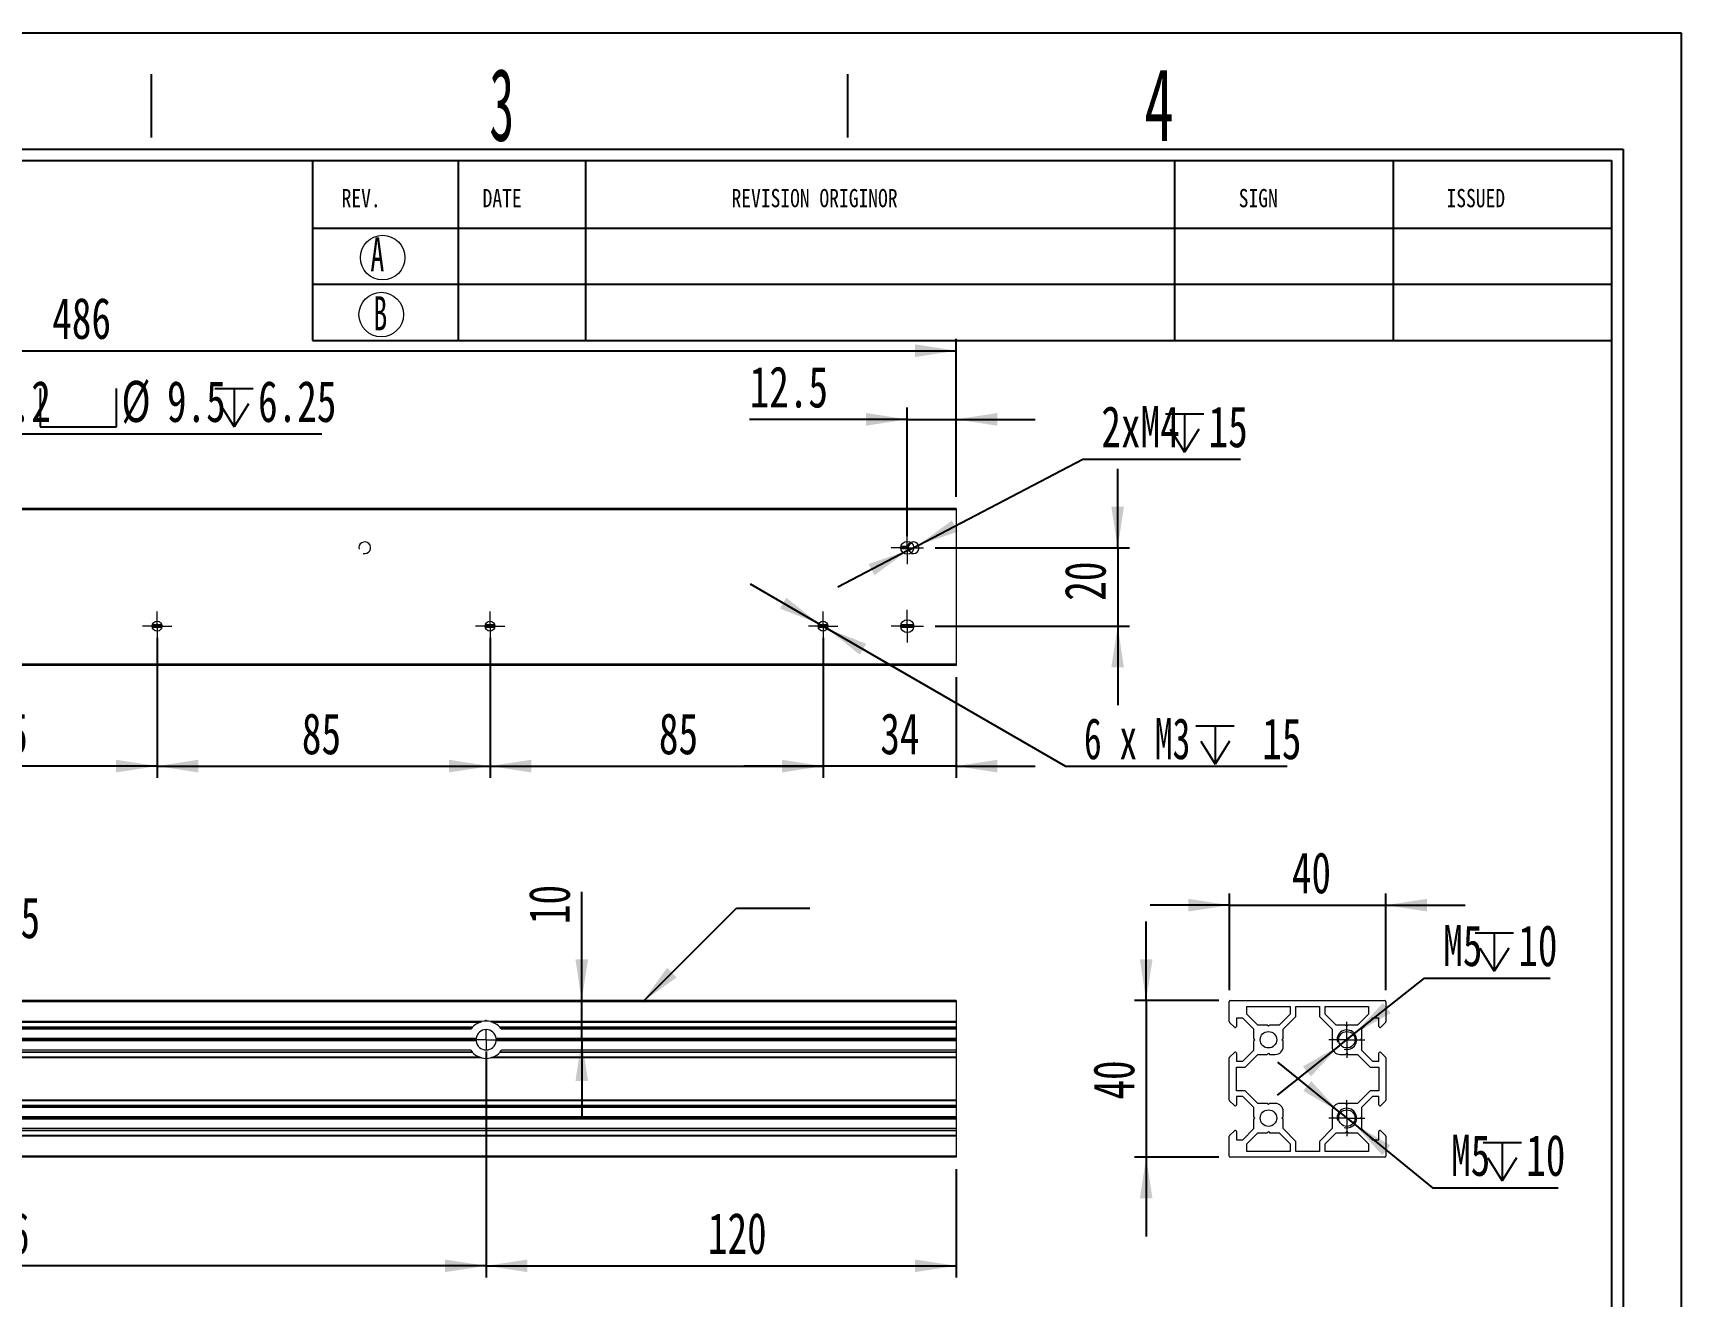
# Model space of a CAD drawing. Header units: millimetres. Extents: x 2 to 295, y 1 to 209.
# Drawn here: x 154.9 to 295.1, y 101.2 to 208.7 of the extents above; entities that cross this region are included whole.
import ezdxf

# ---------------------------------------------------------------- set-up
doc = ezdxf.new("R2010")
doc.units = ezdxf.units.MM
doc.linetypes.add('CENTER', pattern=[10.16, 6.35, -1.27, 1.27, -1.27])
doc.layers.add('DIM', color=5, linetype='Continuous')
doc.layers.add('SLD-0', color=179, linetype='Continuous')
doc.layers.add('中心线', color=1, linetype='CENTER', lineweight=15)
doc.styles.add('SLDTEXTSTYLE1', font='TXT', dxfattribs={"width": 0.469})
doc.styles.add('SLDTEXTSTYLE10', font='TXT', dxfattribs={"width": 0.7865})
doc.styles.add('SLDTEXTSTYLE15', font='TXT', dxfattribs={"width": 0.7})
doc.styles.add('SLDTEXTSTYLE17', font='TXT', dxfattribs={"width": 0.633333})
doc.styles.add('SLDTEXTSTYLE6', font='TXT', dxfattribs={"width": 0.6})
doc.styles.add('SLDTEXTSTYLE7', font='TXT', dxfattribs={"width": 0.5025})
doc.dimstyles.new('SLDDIMSTYLE0', dxfattribs={"dimtxt": 3.5, "dimasz": 3.5, "dimexe": 0, "dimexo": 0.0625, "dimgap": 0.875, "dimtad": 0, "dimtih": 1, "dimtoh": 1, "dimdec": 1, "dimlfac": 3, "dimrnd": 1e-09, "dimzin": 12, "dimdsep": 46, "dimtxsty": 'SLDTEXTSTYLE1', "dimsah": 1, "dimcen": 0, "dimadec": 0, "dimazin": 3, "dimtfac": 1, "dimtmove": 0, "dimatfit": 3, "dimfxl": 0, "dimfrac": 2, "dimtolj": 1, "dimtzin": 12, "dimarcsym": 0})
doc.dimstyles.new('SLDDIMSTYLE1', dxfattribs={"dimtxt": 3.5, "dimasz": 3.5, "dimexe": 0, "dimexo": 0.0625, "dimgap": 0.875, "dimtad": 2, "dimlfac": 3, "dimrnd": 1e-09, "dimzin": 12, "dimdsep": 46, "dimtxsty": 'SLDTEXTSTYLE1', "dimsah": 1, "dimcen": 0.09, "dimadec": 0, "dimazin": 3, "dimtfac": 1, "dimtofl": 0, "dimtmove": 0, "dimatfit": 3, "dimfxl": 0, "dimfrac": 2, "dimtolj": 1, "dimtzin": 12, "dimarcsym": 0})
doc.dimstyles.new('SLDDIMSTYLE2', dxfattribs={"dimtxt": 3.5, "dimasz": 3.5, "dimexe": 0, "dimexo": 0.0625, "dimgap": 0.875, "dimtad": 2, "dimlfac": 3, "dimrnd": 1e-09, "dimzin": 12, "dimdsep": 46, "dimtxsty": 'SLDTEXTSTYLE1', "dimsah": 1, "dimcen": 0.09, "dimadec": 0, "dimazin": 3, "dimtfac": 1, "dimtmove": 0, "dimatfit": 0, "dimfxl": 0, "dimfrac": 2, "dimtolj": 1, "dimtzin": 12, "dimarcsym": 0})
doc.dimstyles.new('SLDDIMSTYLE5', dxfattribs={"dimtxt": 0.18, "dimasz": 3.5, "dimexe": 0, "dimexo": 0.0625, "dimgap": 0, "dimtad": 0, "dimtih": 1, "dimtoh": 1, "dimdec": 0, "dimrnd": 1e-09, "dimzin": 0, "dimdsep": 46, "dimtxsty": 'Standard', "dimsah": 1, "dimcen": 0.09, "dimadec": 0, "dimazin": 0, "dimtfac": 3.5, "dimtdec": 0, "dimtofl": 0, "dimtmove": 0, "dimatfit": 3, "dimfxl": 0, "dimfrac": 2, "dimtolj": 1, "dimtzin": 0, "dimarcsym": 0})
doc.dimstyles.new('SLDDIMSTYLE6', dxfattribs={"dimtxt": 3.5, "dimasz": 3.5, "dimexe": 0, "dimexo": 0.0625, "dimgap": 0.875, "dimtad": 0, "dimtih": 1, "dimtoh": 1, "dimlfac": 3, "dimrnd": 1e-09, "dimzin": 12, "dimdsep": 46, "dimtxsty": 'SLDTEXTSTYLE1', "dimsah": 1, "dimcen": 0, "dimadec": 0, "dimazin": 3, "dimtfac": 1, "dimtofl": 0, "dimtmove": 0, "dimatfit": 3, "dimfxl": 0, "dimfrac": 2, "dimtolj": 1, "dimtzin": 12, "dimarcsym": 0})
doc.dimstyles.new('SLDDIMSTYLE7', dxfattribs={"dimtxt": 3.5, "dimasz": 3.5, "dimexe": 0, "dimexo": 0.0625, "dimgap": 0.875, "dimtad": 0, "dimtih": 1, "dimtoh": 1, "dimdec": 6, "dimlfac": 3, "dimrnd": 1e-09, "dimzin": 12, "dimdsep": 46, "dimtxsty": 'SLDTEXTSTYLE1', "dimsah": 1, "dimcen": 0, "dimadec": 0, "dimazin": 3, "dimtfac": 1, "dimtmove": 0, "dimatfit": 3, "dimfxl": 0, "dimfrac": 2, "dimtolj": 1, "dimtzin": 12, "dimarcsym": 0})
doc.dimstyles.new('SLDDIMSTYLE8', dxfattribs={"dimtxt": 3.5, "dimasz": 3.5, "dimexe": 0, "dimexo": 0.0625, "dimgap": 0.875, "dimtad": 0, "dimtih": 1, "dimtoh": 1, "dimlfac": 3, "dimrnd": 1e-09, "dimzin": 12, "dimdsep": 46, "dimtxsty": 'SLDTEXTSTYLE1', "dimsah": 1, "dimcen": 0, "dimadec": 0, "dimazin": 3, "dimtfac": 1, "dimtmove": 0, "dimatfit": 3, "dimfxl": 0, "dimfrac": 2, "dimtolj": 1, "dimtzin": 12, "dimarcsym": 0})

# ---------------------------------------------------------------- blocks, each defined once
blk = doc.blocks.new('SW_SYMBOL_HOLE_SPOT')
at = {"layer": 'DIM', "color": 0}
for p, q in [((0, 875), (0, 75)), ((1600, 75), (1600, 875)), ((0, 75), (1600, 75))]:
    blk.add_line(p, q, dxfattribs=at)
blk = doc.blocks.new('SW_SYMBOL_HOLE_DEPTH')
at = {"layer": 'DIM', "color": 0}
for p, q in [((0, 875), (800, 875)), ((400, 875), (400, 75)), ((100, 555), (400, 75)), ((700, 555), (400, 75))]:
    blk.add_line(p, q, dxfattribs=at)
blk = doc.blocks.new('_D')
at = {"layer": 'DIM'}
for p, q in [((112.04, 123.63), (123.99, 135.58)), ((123.99, 135.58), (153.65, 135.58)), ((110.82, 122.41), (112.04, 123.63)), ((110.82, 122.41), (106.06, 117.65))]:
    blk.add_line(p, q, dxfattribs=at)
for points in [[(112.04, 123.63), (114.9, 125.73), (114.14, 126.49)], [(110.82, 122.41), (107.96, 120.31), (108.72, 119.55)]]:
    blk.add_solid(points, dxfattribs=at)
at = {"layer": 'DIM', "xscale": 0.004072727272727273, "yscale": 0.004072727272727273, "zscale": 0.004072727272727273}
for name, p in [('SW_SYMBOL_HOLE_SPOT', (125.58, 130.94)), ('SW_SYMBOL_HOLE_DEPTH', (143.18, 130.94))]:
    blk.add_blockref(name, p, dxfattribs=at)
at = {"layer": 'DIM', "char_height": 3.5, "attachment_point": 1, "style": 'SLDTEXTSTYLE15'}
for s, insert in [('2x', (132.92, 139.66)), ('%%c', (135.64, 139.66)), ('5.2', (141.48, 139.66)), ('%%c', (132.5, 135.16)), ('9.5', (138.34, 135.16)), ('6.25', (148.81, 135.16))]:
    blk.add_mtext(s, dxfattribs=dict(at, insert=insert))
blk = doc.blocks.new('_D_1')
at = {"layer": 'DIM'}
for p, q in [((111.43, 122.02), (111.43, 102.79)), ((193.43, 122.02), (193.43, 102.79)), ((193.43, 103.79), (111.43, 103.79))]:
    blk.add_line(p, q, dxfattribs=at)
for points in [[(111.43, 103.79), (114.93, 103.25), (114.93, 104.32)], [(193.43, 103.79), (189.93, 104.32), (189.93, 103.25)]]:
    blk.add_solid(points, dxfattribs=at)
at = {"layer": 'DIM', "insert": (149.57, 108.3), "char_height": 3.5, "attachment_point": 1, "style": 'SLDTEXTSTYLE15'}
blk.add_mtext('246', dxfattribs=at)
blk = doc.blocks.new('_D_2')
at = {"layer": 'DIM'}
for p, q in [((193.43, 122.02), (193.43, 102.79)), ((233.43, 112.02), (233.43, 102.79)), ((193.43, 103.79), (233.43, 103.79))]:
    blk.add_line(p, q, dxfattribs=at)
for points in [[(193.43, 103.79), (196.93, 103.25), (196.93, 104.32)], [(233.43, 103.79), (229.93, 104.32), (229.93, 103.25)]]:
    blk.add_solid(points, dxfattribs=at)
at = {"layer": 'DIM', "insert": (212.3, 108.3), "char_height": 3.5, "attachment_point": 1, "style": 'SLDTEXTSTYLE15'}
blk.add_mtext('120', dxfattribs=at)
blk = doc.blocks.new('_D_3')
at = {"layer": 'DIM'}
for p, q in [((201.56, 126.35), (201.56, 135.59)), ((201.56, 123.02), (201.56, 126.35)), ((194.43, 123.02), (202.56, 123.02)), ((201.56, 123.02), (201.56, 116.29))]:
    blk.add_line(p, q, dxfattribs=at)
for points in [[(201.56, 126.35), (202.1, 129.85), (201.03, 129.85)], [(201.56, 123.02), (201.03, 119.52), (202.1, 119.52)]]:
    blk.add_solid(points, dxfattribs=at)
at = {"layer": 'DIM', "insert": (197.05, 132.86), "char_height": 3.5, "attachment_point": 1, "rotation": 90, "style": 'SLDTEXTSTYLE15'}
blk.add_mtext('10', dxfattribs=at)
blk = doc.blocks.new('SW_CENTERMARKSYMBOL_1')
at = {"layer": '中心线', "color": 0}
for p, q in [((0, 1.67), (0, 1.7)), ((-1.67, 0), (-1.7, 0)), ((0, 0), (-0.83, 0)), ((0, 0), (0, 0.83)), ((0, 0), (0, -0.83)), ((0, 0), (0.83, 0)), ((1.67, 0), (1.7, 0)), ((0, -1.67), (0, -1.7))]:
    blk.add_line(p, q, dxfattribs=at)
blk = doc.blocks.new('_D_6')
at = {"layer": 'DIM'}
for p, q in [((130.73, 165.78), (143.21, 174.57)), ((143.21, 174.57), (179.46, 174.57)), ((129.43, 164.87), (130.73, 165.78))]:
    blk.add_line(p, q, dxfattribs=at)
blk.add_solid([(130.73, 165.78), (133.9, 167.36), (133.28, 168.24)], dxfattribs=at)
at = {"layer": 'DIM', "xscale": 0.004072727272727273, "yscale": 0.004072727272727273, "zscale": 0.004072727272727273}
for name, p in [('SW_SYMBOL_HOLE_SPOT', (155.47, 174.85)), ('SW_SYMBOL_HOLE_DEPTH', (170.35, 174.85))]:
    blk.add_blockref(name, p, dxfattribs=at)
at = {"layer": 'DIM', "char_height": 3.5, "attachment_point": 1, "style": 'SLDTEXTSTYLE15'}
for s, insert in [('2*', (144.8, 179.08)), ('%%c', (147.52, 179.08)), ('5.2', (151.39, 179.08)), ('%%c', (162.4, 179.08)), ('9.5', (166.27, 179.08)), ('6.25', (174.02, 179.08))]:
    blk.add_mtext(s, dxfattribs=dict(at, insert=insert))
blk = doc.blocks.new('_D_7')
at = {"layer": 'DIM'}
for p, q in [((193.76, 157.21), (193.76, 145.3)), ((222.1, 157.21), (222.1, 145.3)), ((193.76, 146.3), (222.1, 146.3))]:
    blk.add_line(p, q, dxfattribs=at)
for points in [[(193.76, 146.3), (197.26, 145.76), (197.26, 146.84)], [(222.1, 146.3), (218.6, 146.84), (218.6, 145.76)]]:
    blk.add_solid(points, dxfattribs=at)
at = {"layer": 'DIM', "insert": (208.13, 150.81), "char_height": 3.5, "attachment_point": 1, "style": 'SLDTEXTSTYLE15'}
blk.add_mtext('85', dxfattribs=at)
blk = doc.blocks.new('_D_8')
at = {"layer": 'DIM'}
for p, q in [((222.1, 157.21), (222.1, 145.3)), ((233.43, 153.87), (233.43, 145.3)), ((222.1, 146.3), (215.37, 146.3)), ((233.43, 146.3), (222.1, 146.3)), ((233.43, 146.3), (240.16, 146.3))]:
    blk.add_line(p, q, dxfattribs=at)
for points in [[(222.1, 146.3), (218.6, 146.84), (218.6, 145.76)], [(233.43, 146.3), (236.93, 145.76), (236.93, 146.84)]]:
    blk.add_solid(points, dxfattribs=at)
at = {"layer": 'DIM', "insert": (226.97, 150.81), "char_height": 3.5, "attachment_point": 1, "style": 'SLDTEXTSTYLE15'}
blk.add_mtext('34', dxfattribs=at)
blk = doc.blocks.new('_D_9')
at = {"layer": 'DIM'}
for p, q in [((221.74, 158.41), (215.91, 161.78)), ((221.74, 158.41), (222.46, 158)), ((222.46, 158), (242.72, 146.3)), ((242.72, 146.3), (261.58, 146.3))]:
    blk.add_line(p, q, dxfattribs=at)
for points in [[(221.74, 158.41), (218.97, 160.63), (218.44, 159.7)], [(222.46, 158), (225.22, 155.78), (225.76, 156.71)]]:
    blk.add_solid(points, dxfattribs=at)
at = {"layer": 'DIM', "xscale": 0.004072727272727273, "yscale": 0.004072727272727273, "zscale": 0.004072727272727273}
blk.add_blockref('SW_SYMBOL_HOLE_DEPTH', (253.83, 146.16), dxfattribs=at)
at = {"layer": 'DIM', "char_height": 3.5, "attachment_point": 1}
for s, insert, style in [('6 x M3', (244.3, 150.39), 'SLDTEXTSTYLE17'), ('15', (259.47, 150.39), 'SLDTEXTSTYLE15')]:
    blk.add_mtext(s, dxfattribs=dict(at, insert=insert, style=style))
blk = doc.blocks.new('_D_11')
at = {"layer": 'DIM'}
for p, q in [((229.26, 165.87), (229.26, 176.8)), ((233.43, 169.21), (233.43, 176.8)), ((229.26, 175.8), (215.85, 175.8)), ((229.26, 175.8), (233.43, 175.8)), ((233.43, 175.8), (240.16, 175.8))]:
    blk.add_line(p, q, dxfattribs=at)
for points in [[(229.26, 175.8), (225.76, 176.34), (225.76, 175.26)], [(233.43, 175.8), (236.93, 175.26), (236.93, 176.34)]]:
    blk.add_solid(points, dxfattribs=at)
at = {"layer": 'DIM', "insert": (215.85, 180.31), "char_height": 3.5, "attachment_point": 1, "style": 'SLDTEXTSTYLE15'}
blk.add_mtext('12.5', dxfattribs=at)
blk = doc.blocks.new('_D_12')
at = {"layer": 'DIM'}
for p, q in [((71.43, 169.21), (71.43, 182.64)), ((233.43, 169.21), (233.43, 182.64)), ((71.43, 181.64), (233.43, 181.64))]:
    blk.add_line(p, q, dxfattribs=at)
for points in [[(71.43, 181.64), (74.93, 181.1), (74.93, 182.18)], [(233.43, 181.64), (229.93, 182.18), (229.93, 181.1)]]:
    blk.add_solid(points, dxfattribs=at)
at = {"layer": 'DIM', "insert": (156.51, 186.15), "char_height": 3.5, "attachment_point": 1, "style": 'SLDTEXTSTYLE15'}
blk.add_mtext('486', dxfattribs=at)
blk = doc.blocks.new('_D_15')
at = {"layer": 'DIM'}
for p, q in [((137.1, 157.21), (137.1, 145.3)), ((165.43, 157.21), (165.43, 145.3)), ((165.43, 146.3), (137.1, 146.3))]:
    blk.add_line(p, q, dxfattribs=at)
for points in [[(137.1, 146.3), (140.6, 145.76), (140.6, 146.84)], [(165.43, 146.3), (161.93, 146.84), (161.93, 145.76)]]:
    blk.add_solid(points, dxfattribs=at)
at = {"layer": 'DIM', "insert": (151.1, 150.81), "char_height": 3.5, "attachment_point": 1, "style": 'SLDTEXTSTYLE15'}
blk.add_mtext('85', dxfattribs=at)
blk = doc.blocks.new('_D_16')
at = {"layer": 'DIM'}
for p, q in [((165.43, 157.21), (165.43, 145.3)), ((193.76, 157.21), (193.76, 145.3)), ((165.43, 146.3), (193.76, 146.3))]:
    blk.add_line(p, q, dxfattribs=at)
for points in [[(165.43, 146.3), (168.93, 145.76), (168.93, 146.84)], [(193.76, 146.3), (190.26, 146.84), (190.26, 145.76)]]:
    blk.add_solid(points, dxfattribs=at)
at = {"layer": 'DIM', "insert": (177.75, 150.81), "char_height": 3.5, "attachment_point": 1, "style": 'SLDTEXTSTYLE15'}
blk.add_mtext('85', dxfattribs=at)
blk = doc.blocks.new('_D_17')
at = {"layer": 'DIM'}
for p, q in [((230.21, 165.1), (244.2, 172.42)), ((244.2, 172.42), (257.62, 172.42)), ((229.32, 164.64), (223.36, 161.52)), ((229.32, 164.64), (230.21, 165.1))]:
    blk.add_line(p, q, dxfattribs=at)
for points in [[(230.21, 165.1), (233.56, 166.25), (233.06, 167.2)], [(229.32, 164.64), (225.97, 163.5), (226.47, 162.54)]]:
    blk.add_solid(points, dxfattribs=at)
at = {"layer": 'DIM', "xscale": 0.004072727272727273, "yscale": 0.004072727272727273, "zscale": 0.004072727272727273}
blk.add_blockref('SW_SYMBOL_HOLE_DEPTH', (251.23, 172.71), dxfattribs=at)
at = {"layer": 'DIM', "char_height": 3.5, "attachment_point": 1, "style": 'SLDTEXTSTYLE15'}
for s, insert in [('2xM4', (245.78, 176.93)), ('15', (254.9, 176.93))]:
    blk.add_mtext(s, dxfattribs=dict(at, insert=insert))
blk = doc.blocks.new('_D_18')
at = {"layer": 'DIM'}
for p, q in [((247.17, 164.87), (247.17, 171.6)), ((231.65, 164.87), (248.17, 164.87)), ((247.17, 164.87), (247.17, 158.21)), ((231.65, 158.21), (248.17, 158.21)), ((247.17, 158.21), (247.17, 151.48))]:
    blk.add_line(p, q, dxfattribs=at)
for points in [[(247.17, 164.87), (247.7, 168.37), (246.63, 168.37)], [(247.17, 158.21), (246.63, 154.71), (247.7, 154.71)]]:
    blk.add_solid(points, dxfattribs=at)
at = {"layer": 'DIM', "insert": (242.65, 160.37), "char_height": 3.5, "attachment_point": 1, "rotation": 90, "style": 'SLDTEXTSTYLE15'}
blk.add_mtext('20', dxfattribs=at)
blk = doc.blocks.new('SW_CENTERMARKSYMBOL_10')
at = {"layer": '中心线', "color": 0}
for p, q in [((-0.83, 0), (-1.25, 0)), ((0, 0), (-0.83, 0)), ((0, 0.83), (0, 1.25)), ((0, 0), (0, 0.83)), ((0, 0), (0, -0.83)), ((0, 0), (0.83, 0)), ((0.83, 0), (1.25, 0)), ((0, -0.83), (0, -1.25))]:
    blk.add_line(p, q, dxfattribs=at)
blk = doc.blocks.new('SW_CENTERMARKSYMBOL_11')
at = {"layer": '中心线', "color": 0}
for p, q in [((-0.83, 0), (-1.25, 0)), ((0, 0), (-0.83, 0)), ((0, 0.83), (0, 1.25)), ((0, 0), (0, 0.83)), ((0, 0), (0, -0.83)), ((0, 0), (0.83, 0)), ((0.83, 0), (1.25, 0)), ((0, -0.83), (0, -1.25))]:
    blk.add_line(p, q, dxfattribs=at)
blk = doc.blocks.new('SW_CENTERMARKSYMBOL_12')
at = {"layer": '中心线', "color": 0}
for p, q in [((-0.83, 0), (-1.25, 0)), ((0, 0), (-0.83, 0)), ((0, 0.83), (0, 1.25)), ((0, 0), (0, 0.83)), ((0, 0), (0, -0.83)), ((0, 0), (0.83, 0)), ((0.83, 0), (1.25, 0)), ((0, -0.83), (0, -1.25))]:
    blk.add_line(p, q, dxfattribs=at)
blk = doc.blocks.new('SW_CENTERMARKSYMBOL_13')
at = {"layer": '中心线', "color": 0}
for p, q in [((-0.83, 0), (-1.38, 0)), ((0, 0), (-0.83, 0)), ((0, 0.83), (0, 1.38)), ((0, 0), (0, 0.83)), ((0, 0), (0, -0.83)), ((0, 0), (0.83, 0)), ((0.83, 0), (1.38, 0)), ((0, -0.83), (0, -1.38))]:
    blk.add_line(p, q, dxfattribs=at)
blk = doc.blocks.new('SW_CENTERMARKSYMBOL_14')
at = {"layer": '中心线', "color": 0}
for p, q in [((-0.83, 0), (-1.38, 0)), ((0, 0), (-0.83, 0)), ((0, 0.83), (0, 1.38)), ((0, 0), (0, 0.83)), ((0, 0), (0, -0.83)), ((0, 0), (0.83, 0)), ((0.83, 0), (1.38, 0)), ((0, -0.83), (0, -1.38))]:
    blk.add_line(p, q, dxfattribs=at)
blk = doc.blocks.new('_D_33')
at = {"layer": 'DIM'}
for p, q in [((267.32, 123.54), (273.28, 128.27)), ((273.28, 128.27), (283.98, 128.27)), ((266.01, 122.5), (267.32, 123.54)), ((266.01, 122.5), (260.74, 118.31))]:
    blk.add_line(p, q, dxfattribs=at)
for points in [[(267.32, 123.54), (270.4, 125.29), (269.73, 126.14)], [(266.01, 122.5), (262.94, 120.75), (263.61, 119.9)]]:
    blk.add_solid(points, dxfattribs=at)
at = {"layer": 'DIM', "xscale": 0.004072727272727273, "yscale": 0.004072727272727273, "zscale": 0.004072727272727273}
blk.add_blockref('SW_SYMBOL_HOLE_DEPTH', (277.59, 128.56), dxfattribs=at)
at = {"layer": 'DIM', "char_height": 3.5, "attachment_point": 1, "style": 'SLDTEXTSTYLE15'}
for s, insert in [('M5', (274.87, 132.78)), ('10', (281.26, 132.78))]:
    blk.add_mtext(s, dxfattribs=dict(at, insert=insert))
blk = doc.blocks.new('_D_34')
at = {"layer": 'DIM'}
for p, q in [((266.02, 116.88), (260.8, 121.12)), ((266.02, 116.88), (267.31, 115.83)), ((267.31, 115.83), (273.95, 110.43)), ((273.95, 110.43), (284.65, 110.43))]:
    blk.add_line(p, q, dxfattribs=at)
for points in [[(266.02, 116.88), (263.64, 119.5), (262.96, 118.67)], [(267.31, 115.83), (269.69, 113.2), (270.37, 114.04)]]:
    blk.add_solid(points, dxfattribs=at)
at = {"layer": 'DIM', "xscale": 0.004072727272727273, "yscale": 0.004072727272727273, "zscale": 0.004072727272727273}
blk.add_blockref('SW_SYMBOL_HOLE_DEPTH', (278.26, 110.72), dxfattribs=at)
at = {"layer": 'DIM', "char_height": 3.5, "attachment_point": 1, "style": 'SLDTEXTSTYLE15'}
for s, insert in [('M5', (275.54, 114.94)), ('10', (281.93, 114.94))]:
    blk.add_mtext(s, dxfattribs=dict(at, insert=insert))
blk = doc.blocks.new('_D_35')
at = {"layer": 'DIM'}
for p, q in [((249.59, 126.35), (249.59, 133.08)), ((255.77, 126.35), (248.59, 126.35)), ((249.59, 126.35), (249.59, 113.02)), ((255.77, 113.02), (248.59, 113.02)), ((249.59, 113.02), (249.59, 106.29))]:
    blk.add_line(p, q, dxfattribs=at)
for points in [[(249.59, 126.35), (250.13, 129.85), (249.06, 129.85)], [(249.59, 113.02), (249.06, 109.52), (250.13, 109.52)]]:
    blk.add_solid(points, dxfattribs=at)
at = {"layer": 'DIM', "insert": (245.08, 117.93), "char_height": 3.5, "attachment_point": 1, "rotation": 90, "style": 'SLDTEXTSTYLE15'}
blk.add_mtext('40', dxfattribs=at)
blk = doc.blocks.new('_D_36')
at = {"layer": 'DIM'}
for p, q in [((256.67, 127.25), (256.67, 135.47)), ((270, 127.25), (270, 135.47)), ((256.67, 134.47), (249.94, 134.47)), ((256.67, 134.47), (270, 134.47)), ((270, 134.47), (276.73, 134.47))]:
    blk.add_line(p, q, dxfattribs=at)
for points in [[(256.67, 134.47), (253.17, 135.01), (253.17, 133.93)], [(270, 134.47), (273.5, 133.93), (273.5, 135.01)]]:
    blk.add_solid(points, dxfattribs=at)
at = {"layer": 'DIM', "insert": (261.99, 138.98), "char_height": 3.5, "attachment_point": 1, "style": 'SLDTEXTSTYLE15'}
blk.add_mtext('40', dxfattribs=at)
blk = doc.blocks.new('SW_CENTERMARKSYMBOL_24')
at = {"layer": '中心线', "color": 0}
for p, q in [((0, 0.83), (0, 1.53)), ((-0.83, 0), (-1.53, 0)), ((0, 0), (-0.83, 0)), ((0, 0), (0, 0.83)), ((0, 0), (0, -0.83)), ((0, 0), (0.83, 0)), ((0.83, 0), (1.53, 0)), ((0, -0.83), (0, -1.53))]:
    blk.add_line(p, q, dxfattribs=at)
blk = doc.blocks.new('SW_CENTERMARKSYMBOL_25')
at = {"layer": '中心线', "color": 0}
for p, q in [((0, 0.83), (0, 1.53)), ((-0.83, 0), (-1.53, 0)), ((0, 0), (-0.83, 0)), ((0, 0), (0, 0.83)), ((0, 0), (0, -0.83)), ((0, 0), (0.83, 0)), ((0.83, 0), (1.53, 0)), ((0, -0.83), (0, -1.53))]:
    blk.add_line(p, q, dxfattribs=at)

msp = doc.modelspace()

# ---------------------------------------------------------------- linework, layer by layer
at = {"color": 7, "linetype": 'Continuous', "lineweight": 15}
for p, q in [((233.43084284, 168.20648926), (71.43084236, 168.20648926)), ((233.43084284, 168.10648943), (71.43084236, 168.10648943)), ((233.43084284, 168.20648926), (233.43084284, 168.10648943)), ((233.43084284, 168.10648943), (233.43084284, 154.97315605)), ((229.34750744, 164.873156), (228.71977119, 164.873156)), ((229.35968666, 164.77315617), (228.72579126, 164.77315617)), ((229.35968666, 164.97315614), (228.72614889, 164.97315614)), ((165.84751038, 158.20648948), (165.01549908, 158.20648948)), ((165.82874485, 158.10648934), (165.02825447, 158.10648934)), ((165.83207278, 158.30648931), (165.03216851, 158.30648931)), ((194.1808465, 158.20648948), (193.34883519, 158.20648948)), ((194.16208097, 158.10648934), (193.36159059, 158.10648934)), ((194.16539896, 158.30648931), (193.36550463, 158.30648931)), ((222.51417268, 158.20648948), (221.68217131, 158.20648948)), ((222.49541708, 158.10648934), (221.69491677, 158.10648934)), ((222.49873507, 158.30648931), (221.69884074, 158.30648931)), ((229.81417207, 158.20648948), (228.71977119, 158.20648948)), ((229.80107892, 158.10648934), (228.72579126, 158.10648934)), ((229.79969808, 158.30648931), (228.72614889, 158.30648931)), ((233.43084284, 154.97315605), (71.43084236, 154.97315605)), ((233.43084284, 154.87315622), (71.43084236, 154.87315622)), ((233.43084284, 154.97315605), (233.43084284, 154.87315622)), ((233.43084284, 126.35189383), (132.79750971, 126.35189383)), ((233.43084284, 126.251894), (132.79750971, 126.251894)), ((233.43084284, 126.35189383), (233.43084284, 126.251894)), ((233.43084284, 126.251894), (233.43084284, 124.55818705)), ((256.66683071, 124.55818708), (256.66683071, 126.25189398)), ((256.76683071, 126.35189398), (269.90016404, 126.35189398)), ((270.00016404, 126.25189398), (270.00016404, 124.55818708)), ((257.81327732, 124.85189398), (257.26683071, 124.85189398)), ((257.26683071, 124.85189398), (257.26683071, 124.15998201)), ((258.75016404, 123.91500726), (257.81327732, 124.85189398)), ((258.16683071, 125.20544737), (258.16683071, 125.85189398)), ((258.16683071, 125.85189398), (261.83349738, 125.85189398)), ((259.10371743, 124.26856065), (258.16683071, 125.20544737)), ((261.83349738, 125.20544737), (260.89661065, 124.26856065)), ((261.25016404, 123.91500726), (262.33349738, 124.99834059)), ((261.83349738, 125.85189398), (261.83349738, 125.20544737)), ((262.33349738, 125.85189398), (264.33349738, 125.85189398)), ((262.33349738, 124.99834059), (262.33349738, 125.85189398)), ((264.33349738, 125.85189398), (264.33349738, 124.99834059)), ((264.33349738, 124.99834059), (265.41683071, 123.91500726)), ((264.83349738, 125.85189398), (268.50016404, 125.85189398)), ((264.83349738, 125.20544737), (264.83349738, 125.85189398)), ((265.7703841, 124.26856065), (264.83349738, 125.20544737)), ((268.50016404, 125.20544737), (267.56327732, 124.26856065)), ((268.85371743, 124.85189398), (267.91683071, 123.91500726)), ((268.50016404, 125.85189398), (268.50016404, 125.20544737)), ((269.40016404, 124.85189398), (268.85371743, 124.85189398)), ((269.40016404, 124.15998201), (269.40016404, 124.85189398)), ((193.06139179, 124.55818705), (111.80029341, 124.55818705)), ((192.84756013, 124.49054043), (112.01412507, 124.49054043)), ((192.26442802, 124.08927141), (112.59725718, 124.08927141)), ((112.62286731, 124.05998193), (192.23891724, 124.05998193)), ((192.12572802, 123.91500729), (112.73595719, 123.91500729)), ((233.43084284, 124.55818705), (193.80029071, 124.55818705)), ((233.43084284, 124.49054043), (194.01412237, 124.49054043)), ((233.43084284, 124.08927141), (194.59725448, 124.08927141)), ((194.62286461, 124.05998193), (233.43084284, 124.05998193)), ((233.43084284, 123.91500729), (194.73595449, 123.91500729)), ((233.43084284, 124.55818705), (233.43084284, 124.49054043)), ((233.43084284, 124.49054043), (233.43084284, 124.08927141)), ((233.43084284, 124.08927141), (233.43084284, 124.05998193)), ((233.43084284, 124.05998193), (233.43084284, 123.91500729)), ((233.43084284, 123.91500729), (233.43084284, 123.11856072)), ((257.09612003, 124.08927133), (256.69485083, 124.49054053)), ((258.75016404, 123.11856065), (258.75016404, 123.91500726)), ((259.90016404, 124.26856065), (259.10371743, 124.26856065)), ((260.00016404, 124.16856065), (259.90016404, 124.26856065)), ((260.10016404, 124.26856065), (260.00016404, 124.16856065)), ((260.89661065, 124.26856065), (260.10016404, 124.26856065)), ((261.25016404, 123.11856065), (261.25016404, 123.91500726)), ((265.41683071, 123.91500726), (265.41683071, 123.11856065)), ((266.56683071, 124.26856065), (265.7703841, 124.26856065)), ((266.66683071, 124.16856065), (266.56683071, 124.26856065)), ((266.76683071, 124.26856065), (266.66683071, 124.16856065)), ((267.56327732, 124.26856065), (266.76683071, 124.26856065)), ((267.91683071, 123.91500726), (267.91683071, 123.11856065)), ((269.97214392, 124.49054053), (269.57087472, 124.08927133)), ((192.56996143, 123.11856072), (112.29172129, 123.11856072)), ((192.56996143, 122.91856075), (112.29172129, 122.91856075)), ((192.56417978, 123.01856058), (112.29750791, 123.01856058)), ((192.12572802, 122.12211401), (112.73595719, 122.12211401)), ((233.43084284, 123.11856072), (194.29172107, 123.11856072)), ((233.43084284, 122.91856075), (194.29172107, 122.91856075)), ((233.43084284, 123.01856058), (194.29751265, 123.01856058)), ((233.43084284, 122.12211401), (194.73595449, 122.12211401)), ((233.43084284, 123.11856072), (233.43084284, 123.01856058)), ((233.43084284, 123.01856058), (233.43084284, 122.91856075)), ((233.43084284, 122.91856075), (233.43084284, 122.12211401)), ((233.43084284, 122.12211401), (233.43084284, 121.97713922)), ((257.81327732, 121.18522732), (258.75016404, 122.12211404)), ((258.85016404, 123.01856065), (258.75016404, 123.11856065)), ((258.75016404, 122.91856065), (258.85016404, 123.01856065)), ((258.75016404, 122.12211404), (258.75016404, 122.91856065)), ((261.15016404, 123.01856065), (261.25016404, 123.11856065)), ((261.25016404, 122.91856065), (261.15016404, 123.01856065)), ((261.25016404, 122.43522732), (261.25016404, 122.91856065)), ((265.41683071, 123.11856065), (265.51683071, 123.01856065)), ((265.51683071, 123.01856065), (265.41683071, 122.91856065)), ((265.41683071, 122.91856065), (265.41683071, 122.43522732)), ((267.91683071, 123.11856065), (267.81683071, 123.01856065)), ((267.81683071, 123.01856065), (267.91683071, 122.91856065)), ((267.91683071, 122.91856065), (267.91683071, 122.12211404)), ((267.91683071, 122.12211404), (268.85371743, 121.18522732)), ((193.06139179, 121.47893426), (111.80029341, 121.47893426)), ((192.84756013, 121.54658072), (112.01412507, 121.54658072)), ((192.26442802, 121.9478499), (112.59725718, 121.9478499)), ((192.23881789, 121.97713922), (112.622763, 121.97713922)), ((233.43084284, 121.47893426), (193.80029071, 121.47893426)), ((233.43084284, 121.54658072), (194.01412237, 121.54658072)), ((233.43084284, 121.9478499), (194.59725448, 121.9478499)), ((233.43084284, 121.97713922), (194.62276527, 121.97713922)), ((233.43084284, 121.97713922), (233.43084284, 121.9478499)), ((233.43084284, 121.9478499), (233.43084284, 121.54658072)), ((233.43084284, 121.54658072), (233.43084284, 121.47893426)), ((233.43084284, 121.47893426), (233.43084284, 117.89152037)), ((256.66683071, 117.89152041), (256.66683071, 121.47893422)), ((256.69485083, 121.54658077), (257.09612003, 121.94784997)), ((257.26683071, 121.87713929), (257.26683071, 121.18522732)), ((257.26683071, 121.18522732), (257.81327732, 121.18522732)), ((257.26683071, 120.68522732), (258.0203841, 120.68522732)), ((257.26683071, 118.68522732), (257.26683071, 120.68522732)), ((258.0203841, 120.68522732), (259.10371743, 121.76856065)), ((259.10371743, 121.76856065), (259.90016404, 121.76856065)), ((259.90016404, 121.76856065), (260.00016404, 121.86856065)), ((260.00016404, 121.86856065), (260.10016404, 121.76856065)), ((260.10016404, 121.76856065), (260.58349738, 121.76856065)), ((266.08349738, 121.76856065), (266.56683071, 121.76856065)), ((266.56683071, 121.76856065), (266.66683071, 121.86856065)), ((266.66683071, 121.86856065), (266.76683071, 121.76856065)), ((266.76683071, 121.76856065), (267.56327732, 121.76856065)), ((267.56327732, 121.76856065), (268.64661065, 120.68522732)), ((268.64661065, 120.68522732), (269.40016404, 120.68522732)), ((268.85371743, 121.18522732), (269.40016404, 121.18522732)), ((269.40016404, 121.18522732), (269.40016404, 121.87713929)), ((269.40016404, 120.68522732), (269.40016404, 118.68522732)), ((269.57087472, 121.94784997), (269.97214392, 121.54658077)), ((270.00016404, 121.47893422), (270.00016404, 117.89152041)), ((233.43084284, 117.89152037), (71.43084236, 117.89152037)), ((233.43084284, 117.82387391), (71.43084236, 117.82387391)), ((233.43084284, 117.89152037), (233.43084284, 117.82387391)), ((233.43084284, 117.82387391), (233.43084284, 117.42260473)), ((257.09612003, 117.42260466), (256.69485083, 117.82387387)), ((258.0203841, 118.68522732), (257.26683071, 118.68522732)), ((257.81327732, 118.18522732), (257.26683071, 118.18522732)), ((257.26683071, 118.18522732), (257.26683071, 117.49331534)), ((258.75016404, 117.24834059), (257.81327732, 118.18522732)), ((259.10371743, 117.60189398), (258.0203841, 118.68522732)), ((268.64661065, 118.68522732), (267.56327732, 117.60189398)), ((268.85371743, 118.18522732), (267.91683071, 117.24834059)), ((269.40016404, 118.68522732), (268.64661065, 118.68522732)), ((269.40016404, 118.18522732), (268.85371743, 118.18522732)), ((269.40016404, 117.49331534), (269.40016404, 118.18522732)), ((269.97214392, 117.82387387), (269.57087472, 117.42260466)), ((233.43084284, 117.42260473), (71.43084236, 117.42260473)), ((71.43084236, 117.39331541), (233.43084284, 117.39331541)), ((233.43084284, 117.24834062), (71.43084236, 117.24834062)), ((233.43084284, 116.45189389), (71.43084236, 116.45189389)), ((233.43084284, 117.42260473), (233.43084284, 117.39331541)), ((233.43084284, 117.39331541), (233.43084284, 117.24834062)), ((233.43084284, 117.24834062), (233.43084284, 116.45189389)), ((233.43084284, 116.45189389), (233.43084284, 116.35189406)), ((258.75016404, 116.45189398), (258.75016404, 117.24834059)), ((258.85016404, 116.35189398), (258.75016404, 116.45189398)), ((259.90016404, 117.60189398), (259.10371743, 117.60189398)), ((260.00016404, 117.50189398), (259.90016404, 117.60189398)), ((260.10016404, 117.60189398), (260.00016404, 117.50189398)), ((260.58349738, 117.60189398), (260.10016404, 117.60189398)), ((261.15016404, 116.35189398), (261.25016404, 116.45189398)), ((261.25016404, 116.45189398), (261.25016404, 116.93522732)), ((265.41683071, 116.93522732), (265.41683071, 116.45189398)), ((265.41683071, 116.45189398), (265.51683071, 116.35189398)), ((266.56683071, 117.60189398), (266.08349738, 117.60189398)), ((266.66683071, 117.50189398), (266.56683071, 117.60189398)), ((266.76683071, 117.60189398), (266.66683071, 117.50189398)), ((267.56327732, 117.60189398), (266.76683071, 117.60189398)), ((267.91683071, 116.45189398), (267.81683071, 116.35189398)), ((267.91683071, 117.24834059), (267.91683071, 116.45189398)), ((233.43084284, 116.35189406), (71.43084236, 116.35189406)), ((233.43084284, 116.25189392), (71.43084236, 116.25189392)), ((233.43084284, 115.45544734), (71.43084236, 115.45544734)), ((233.43084284, 115.3104727), (71.43084236, 115.3104727)), ((233.43084284, 115.28118323), (71.43084236, 115.28118323)), ((233.43084284, 116.35189406), (233.43084284, 116.25189392)), ((233.43084284, 116.25189392), (233.43084284, 115.45544734)), ((233.43084284, 115.45544734), (233.43084284, 115.3104727)), ((233.43084284, 115.3104727), (233.43084284, 115.28118323)), ((233.43084284, 115.28118323), (233.43084284, 114.8799142)), ((256.69485083, 114.8799141), (257.09612003, 115.28118331)), ((257.26683071, 115.21047263), (257.26683071, 114.51856065)), ((257.81327732, 114.51856065), (258.75016404, 115.45544737)), ((258.16683071, 114.16500726), (259.10371743, 115.10189398)), ((258.75016404, 116.25189398), (258.85016404, 116.35189398)), ((258.75016404, 115.45544737), (258.75016404, 116.25189398)), ((259.10371743, 115.10189398), (259.90016404, 115.10189398)), ((259.90016404, 115.10189398), (260.00016404, 115.20189398)), ((260.00016404, 115.20189398), (260.10016404, 115.10189398)), ((260.10016404, 115.10189398), (260.89661065, 115.10189398)), ((260.89661065, 115.10189398), (261.83349738, 114.16500726)), ((261.25016404, 116.25189398), (261.15016404, 116.35189398)), ((261.25016404, 115.45544737), (261.25016404, 116.25189398)), ((262.33349738, 114.37211404), (261.25016404, 115.45544737)), ((265.41683071, 115.45544737), (264.33349738, 114.37211404)), ((264.83349738, 114.16500726), (265.7703841, 115.10189398)), ((265.51683071, 116.35189398), (265.41683071, 116.25189398)), ((265.41683071, 116.25189398), (265.41683071, 115.45544737)), ((265.7703841, 115.10189398), (266.56683071, 115.10189398)), ((266.56683071, 115.10189398), (266.66683071, 115.20189398)), ((266.66683071, 115.20189398), (266.76683071, 115.10189398)), ((266.76683071, 115.10189398), (267.56327732, 115.10189398)), ((267.56327732, 115.10189398), (268.50016404, 114.16500726)), ((267.81683071, 116.35189398), (267.91683071, 116.25189398)), ((267.91683071, 116.25189398), (267.91683071, 115.45544737)), ((267.91683071, 115.45544737), (268.85371743, 114.51856065)), ((269.40016404, 114.51856065), (269.40016404, 115.21047263)), ((269.57087472, 115.28118331), (269.97214392, 114.8799141)), ((233.43084284, 114.8799142), (71.43084236, 114.8799142)), ((233.43084284, 114.81226759), (71.43084236, 114.81226759)), ((233.43084284, 114.8799142), (233.43084284, 114.81226759)), ((233.43084284, 114.81226759), (233.43084284, 113.11856063)), ((256.66683071, 113.11856065), (256.66683071, 114.81226755)), ((257.26683071, 114.51856065), (257.81327732, 114.51856065)), ((258.16683071, 113.51856065), (258.16683071, 114.16500726)), ((261.83349738, 114.16500726), (261.83349738, 113.51856065)), ((262.33349738, 113.51856065), (262.33349738, 114.37211404)), ((264.33349738, 114.37211404), (264.33349738, 113.51856065)), ((264.83349738, 113.51856065), (264.83349738, 114.16500726)), ((268.50016404, 114.16500726), (268.50016404, 113.51856065)), ((268.85371743, 114.51856065), (269.40016404, 114.51856065)), ((270.00016404, 114.81226755), (270.00016404, 113.11856065)), ((233.43084284, 113.11856063), (71.43084236, 113.11856063)), ((233.43084284, 113.0185608), (71.43084236, 113.0185608)), ((233.43084284, 113.11856063), (233.43084284, 113.0185608)), ((269.90016404, 113.01856065), (256.76683071, 113.01856065)), ((261.83349738, 113.51856065), (258.16683071, 113.51856065)), ((264.33349738, 113.51856065), (262.33349738, 113.51856065)), ((268.50016404, 113.51856065), (264.83349738, 113.51856065))]:
    msp.add_line(p, q, dxfattribs=at)
for centre, radius in [((229.2641757, 164.87315607), 0.55), ((165.43084236, 158.20648941), 0.41666667), ((193.7641757, 158.20648941), 0.41666667), ((222.09750903, 158.20648941), 0.41666667), ((229.2641757, 158.20648941), 0.55), ((260.00016404, 123.01856065), 0.7), ((266.66683071, 123.01856065), 0.7), ((260.00016404, 116.35189398), 0.7), ((266.66683071, 116.35189398), 0.7)]:
    msp.add_circle(centre, radius, dxfattribs=at)
at = {"color": 7, "linetype": 'Continuous', "lineweight": 0}
for centre, radius in [((183.09750903, 164.87315607), 0.5), ((229.7641757, 164.87315607), 0.5), ((266.66683071, 123.01856065), 0.83333333), ((266.66683071, 123.01856065), 0.83333333), ((266.66683071, 116.35189398), 0.83333333), ((266.66683071, 116.35189398), 0.83333333)]:
    msp.add_arc(centre, radius, 255, 195, dxfattribs=at)
at = {"color": 7, "linetype": 'Continuous', "lineweight": 15}
for centre, radius, start, end in [((229.7641757, 164.87315607), 0.41666667, 166.1134596374, 180), ((229.7641757, 164.87315607), 0.41666667, 180, 193.8865403626), ((229.7641757, 164.87315607), 0.41666667, 107.8394562774, 166.1134596374), ((229.7641757, 164.87315607), 0.41666667, 193.8865403626, 253.3020938655), ((256.76683071, 126.25189398), 0.1, 90, 180), ((269.90016404, 126.25189398), 0.1, 0, 90), ((193.43084236, 123.01856065), 1.58333333, 138.8722756525, 145.51594922), ((193.43084236, 123.01856065), 1.58333333, 111.6163336782, 137.4496129224), ((193.43084236, 123.01856065), 0.86666667, 6.6258095648, 173.3741904352), ((193.43084236, 123.01856065), 1.58333333, 76.5063140767, 103.4936859233), ((193.43084236, 123.01856065), 1.58333333, 42.5503870776, 68.3836663218), ((193.43084236, 123.01856065), 1.58333333, 34.48405078, 41.1277243475), ((256.76249738, 124.55818708), 0.09566667, 180, 225), ((257.16683071, 124.15998201), 0.1, 225, 0), ((269.50016404, 124.15998201), 0.1, 180, 315), ((269.90449738, 124.55818708), 0.09566667, 315, 0), ((193.43084236, 123.01856065), 1.58333333, 214.48405078, 221.1277243475), ((193.43084236, 123.01856065), 0.86666667, 173.3741904352, 180), ((193.43084236, 123.01856065), 0.86666667, 180, 186.6258095648), ((193.43084236, 123.01856065), 0.86666667, 186.6258095648, 353.3741904352), ((193.43084236, 123.01856065), 0.86666667, 0, 6.6258095648), ((193.43084236, 123.01856065), 0.86666667, 353.3741904352, 0), ((193.43084236, 123.01856065), 1.58333333, 318.8722756525, 325.51594922), ((260.58349738, 122.43522732), 0.66666667, 270, 0), ((266.08349738, 122.43522732), 0.66666667, 180, 270), ((193.43084236, 123.01856065), 1.58333333, 222.5503870776, 248.3836663218), ((193.43084236, 123.01856065), 1.58333333, 256.5063140767, 283.4936859233), ((193.43084236, 123.01856065), 1.58333333, 291.6163336782, 317.4496129224), ((256.76249738, 121.47893422), 0.09566667, 135, 180), ((257.16683071, 121.87713929), 0.1, 360, 135), ((269.50016404, 121.87713929), 0.1, 45, 180), ((269.90449738, 121.47893422), 0.09566667, 0, 45), ((256.76249738, 117.89152041), 0.09566667, 180, 225), ((269.90449738, 117.89152041), 0.09566667, 315, 360), ((257.16683071, 117.49331534), 0.1, 225, 0), ((260.58349738, 116.93522732), 0.66666667, 0, 90), ((266.08349738, 116.93522732), 0.66666667, 90, 180), ((269.50016404, 117.49331534), 0.1, 180, 315), ((257.16683071, 115.21047263), 0.1, 0, 135), ((269.50016404, 115.21047263), 0.1, 45, 180), ((256.76249738, 114.81226755), 0.09566667, 135, 180), ((269.90449738, 114.81226755), 0.09566667, 0, 45), ((256.76683071, 113.11856065), 0.1, 180, 270), ((269.90016404, 113.11856065), 0.1, 270, 0)]:
    msp.add_arc(centre, radius, start, end, dxfattribs=at)
for points, knots in [([(192.23891724, 124.06080274), (192.23870893, 124.06056465), (192.23786768, 124.05960315), (192.24268887, 124.06511849), (192.25168028, 124.07527058), (192.26036354, 124.08480739), (192.26442802, 124.08927141)], [0, 0, 0, 0, 0.1003755194, 0.4053603267, 0.7216594151, 1, 1, 1, 1]), ([(192.84755884, 124.49054053), (192.88095754, 124.50377503), (192.91602014, 124.5163325), (192.9878045, 124.53911314), (193.02446966, 124.54932755), (193.0613902, 124.55818708)], [0, 0, 0, 0, 0.5, 0.5, 1, 1, 1, 1]), ([(193.80029071, 124.55818705), (193.86302721, 124.54097969), (193.93689137, 124.52072024), (194.0040108, 124.49449176), (194.01412237, 124.49054043)], [0, 0, 0, 0, 0.8493496309, 1, 1, 1, 1]), ([(194.59725448, 124.08927141), (194.6028896, 124.08306901), (194.61331515, 124.07159395), (194.62226537, 124.0613701), (194.62268215, 124.0608928), (194.62286461, 124.06068384)], [0, 0, 0, 0, 0.3980769931, 0.7364830553, 1, 1, 1, 1]), ([(192.26442802, 121.9478499), (192.2587929, 121.9540522), (192.24836732, 121.96552712), (192.23941714, 121.9757513), (192.23900036, 121.97622843), (192.23881789, 121.97643731)], [0, 0, 0, 0, 0.3980762181, 0.736483068, 1, 1, 1, 1]), ([(193.0613902, 121.47893422), (193.02448991, 121.4877889), (192.98809388, 121.49792715), (192.91655635, 121.52060793), (192.88091542, 121.53336296), (192.84755884, 121.54658077)], [0, 0, 0, 0, 0.5, 0.5, 1, 1, 1, 1]), ([(194.01412237, 121.54658072), (193.97203995, 121.53090962), (193.90267482, 121.5050787), (193.82919271, 121.48631457), (193.80029071, 121.47893426)], [0, 0, 0, 0, 0.6066797516, 1, 1, 1, 1]), ([(194.62276527, 121.97631872), (194.62297363, 121.97655668), (194.62381507, 121.97751767), (194.61899024, 121.97200392), (194.61001576, 121.96184805), (194.6013238, 121.95231363), (194.59725448, 121.9478499)], [0, 0, 0, 0, 0.1003738559, 0.4053542324, 0.7216043817, 1, 1, 1, 1])]:
    msp.add_open_spline(points, degree=3, knots=knots, dxfattribs=at)
at = {"layer": 'SLD-0'}
for p, q in [((1.81204262, 208.67374122), (295.10655869, 208.67374122)), ((295.10655869, 208.67374122), (295.10655869, 1.29378036)), ((12.67482132, 197.81098137), (289.18141695, 197.81098137)), ((252.01741857, 197.81098137), (252.01741857, 182.51367005)), ((270.59941776, 197.81098137), (270.59941776, 182.51367005)), ((289.18141695, 197.81098137), (289.18141695, 7.2189221))]:
    msp.add_line(p, q, dxfattribs=at)
at = {"layer": 'SLD-0', "color": 6, "linetype": 'Continuous'}
for p, q in [((164.95245633, 199.78602861), (164.95245633, 205.16949313)), ((224.20387372, 199.78602861), (224.20387372, 205.16949313)), ((11.6872977, 198.79850499), (290.16894058, 198.79850499)), ((290.16894058, 198.79850499), (290.16894058, 6.23139848))]:
    msp.add_line(p, q, dxfattribs=at)
at = {"layer": 'SLD-0', "color": 179, "linetype": 'Continuous'}
for p, q in [((178.6588116, 197.81098137), (178.6588116, 182.51367005)), ((191.05019286, 197.81098137), (191.05019286, 182.51367005)), ((201.88631059, 197.81098137), (201.88631059, 182.51367005)), ((178.6588116, 192.07448962), (289.18141695, 192.07448962)), ((178.6588116, 187.29407984), (289.18141695, 187.29407984)), ((178.6588116, 182.51367005), (289.18141695, 182.51367005))]:
    msp.add_line(p, q, dxfattribs=at)
at = {"layer": 'SLD-0', "lineweight": 0}
for centre in [(184.62211286, 189.56356409), (184.49936201, 184.71490541)]:
    msp.add_circle(centre, 1.89437993, dxfattribs=at)

# ---------------------------------------------------------------- block references
at = {"layer": '中心线'}
for name, p in [('SW_CENTERMARKSYMBOL_14', (229.2641757, 164.87315607)), ('SW_CENTERMARKSYMBOL_10', (165.43084236, 158.20648941)), ('SW_CENTERMARKSYMBOL_11', (193.7641757, 158.20648941)), ('SW_CENTERMARKSYMBOL_12', (222.09750903, 158.20648941)), ('SW_CENTERMARKSYMBOL_13', (229.2641757, 158.20648941)), ('SW_CENTERMARKSYMBOL_1', (193.43084236, 123.01856065)), ('SW_CENTERMARKSYMBOL_24', (266.66683071, 123.01856065)), ('SW_CENTERMARKSYMBOL_25', (266.66683071, 116.35189398))]:
    msp.add_blockref(name, p, dxfattribs=at)

# ---------------------------------------------------------------- texts
at = {"layer": 'SLD-0', "attachment_point": 1}
for s, insert, char_height, style in [('3', (193.70664974, 205.66550255), 6.17202264, 'SLDTEXTSTYLE7'), ('4', (249.44053503, 205.65930968), 6.17202264, 'SLDTEXTSTYLE6'), ('A', (183.57784275, 191.2861926), 2.90343737, 'SLDTEXTSTYLE6'), ('B', (183.83189352, 186.27119254), 2.90343737, 'SLDTEXTSTYLE6')]:
    msp.add_mtext(s, dxfattribs=dict(at, insert=insert, char_height=char_height, style=style))
at = {"layer": 'SLD-0', "color": 179, "attachment_point": 1, "style": 'SLDTEXTSTYLE10'}
for s, insert, char_height in [('REV.', (181.12882773, 195.40006469), 1.553633181), ('DATE', (193.12647144, 195.40006469), 1.553633181), ('REVISION ORIGINOR', (214.30815826, 195.40006469), 1.5536331808), ('SIGN', (257.46637773, 195.40006469), 1.553633181), ('ISSUED', (275.14813083, 195.40006469), 1.553633181)]:
    msp.add_mtext(s, dxfattribs=dict(at, insert=insert, char_height=char_height))

# ---------------------------------------------------------------- dimensions: what is measured, and where the dimension line sits
at = {"layer": 'DIM'}
for base, p1, p2, dimstyle, picture, middle in [((233.43084236, 181.6419494), (71.43084236, 168.20648941), (233.43084236, 168.20648941), 'SLDDIMSTYLE1', '_D_12', (158.55024993, 181.6419494)), ((233.43084236, 175.79686091), (229.2641757, 164.87315607), (233.43084236, 168.20648941), 'SLDDIMSTYLE2', '_D_11', (218.57574319, 175.79686091)), ((193.7641757, 146.30171664), (165.43084236, 158.20648941), (193.7641757, 158.20648941), 'SLDDIMSTYLE1', '_D_16', (179.11362659, 146.30171664)), ((222.09750903, 146.30171664), (193.7641757, 158.20648941), (222.09750903, 158.20648941), 'SLDDIMSTYLE1', '_D_7', (209.49223527, 146.30171664)), ((222.09750903, 146.30171664), (233.43084236, 154.87315607), (222.09750903, 158.20648941), 'SLDDIMSTYLE2', '_D_8', (228.33086859, 146.30171664)), ((270.00016404, 134.47168125), (256.66683071, 126.25189398), (270.00016404, 126.25189398), 'SLDDIMSTYLE2', '_D_36', (263.34778905, 134.47168125)), ((111.43084236, 103.78542936), (193.43084236, 123.01856065), (111.43084236, 123.01856065), 'SLDDIMSTYLE1', '_D_1', (151.61303483, 103.78542936)), ((233.43084236, 103.78542936), (193.43084236, 123.01856065), (233.43084236, 113.01856065), 'SLDDIMSTYLE1', '_D_2', (214.34657524, 103.78542936))]:
    dim = msp.add_linear_dim(base=base, p1=p1, p2=p2, dimstyle=dimstyle, dxfattribs=at)
    dim.commit()
    dim.dimension.update_dxf_attribs({"geometry": picture, "text_midpoint": middle, "dimtype": 160})
dim = msp.add_radius_dim(center=(129.43084236, 164.87315607), mpoint=(130.72574915, 165.78428771), text='2*%%c5.2{\\fGDT;v}%%c9.5{\\fGDT;x}6.25', dimstyle='SLDDIMSTYLE6', override={"dimpost": '<>'}, dxfattribs=at)
dim.commit()
dim.dimension.update_dxf_attribs({"geometry": '_D_6', "text_midpoint": (162.12831861, 176.81751118), "dimtype": 164})
for p1, p2, text, dimstyle, picture, middle in [((230.20725658, 165.10484407), (229.32109481, 164.64146808), '2xM4{\\fGDT;x}15', 'SLDDIMSTYLE8', '_D_17', (251.70094645, 174.67010608)), ((222.45835183, 157.99815413), (221.73666623, 158.41482468), '6 x M3 {\\fGDT;x} <>\\P', 'SLDDIMSTYLE7', '_D_9', (252.94336029, 148.12488747)), ((267.31939614, 123.53682969), (266.01426528, 122.50029161), 'M5{\\fGDT;x}10', 'SLDDIMSTYLE8', '_D_33', (279.42351024, 130.521282)), ((267.31340147, 115.82616526), (266.02025995, 116.87762271), 'M5{\\fGDT;x}10', 'SLDDIMSTYLE8', '_D_34', (280.09236251, 112.68032017))]:
    dim = msp.add_diameter_dim_2p(p1=p1, p2=p2, text=text, dimstyle=dimstyle, override={"dimpost": '<>'}, dxfattribs=at)
    dim.commit()
    dim.dimension.update_dxf_attribs({"geometry": picture, "text_midpoint": middle, "dimtype": 163})
for base, p1, p2, angle, dimstyle, picture, middle in [((247.16544383, 158.20648941), (230.64750903, 164.87315607), (230.64750903, 158.20648941), 90, 'SLDDIMSTYLE2', '_D_18', (247.16544383, 161.72667679)), ((137.09750903, 146.30171664), (165.43084236, 158.20648941), (137.09750903, 158.20648941), 0, 'SLDDIMSTYLE1', '_D_15', (152.45666213, 146.30171664)), ((201.56428393, 126.35189398), (193.43084236, 123.01856065), (233.43084236, 126.35189398), 90, 'SLDDIMSTYLE2', '_D_3', (201.56428393, 134.22465947)), ((249.59405524, 113.01856065), (256.76683071, 126.35189398), (256.76683071, 113.01856065), 90, 'SLDDIMSTYLE2', '_D_35', (249.59405524, 119.28733667))]:
    dim = msp.add_linear_dim(base=base, p1=p1, p2=p2, angle=angle, dimstyle=dimstyle, dxfattribs=at)
    dim.commit()
    dim.dimension.update_dxf_attribs({"geometry": picture, "text_midpoint": middle, "dimtype": 160})
dim = msp.add_diameter_dim_2p(p1=(112.04367185, 123.63138292), p2=(110.81801288, 122.40573838), text='2x<> \\P{\\fGDT;v}%%c 9.5 {\\fGDT;x} 6.25\\P', dimstyle='SLDDIMSTYLE0', dxfattribs=at)
dim.commit()
dim.dimension.update_dxf_attribs({"geometry": '_D', "text_midpoint": (139.61431132, 135.15148469), "dimtype": 163})

# ---------------------------------------------------------------- leaders
at = {"color": 7, "linetype": 'Continuous', "lineweight": 0}
msp.add_leader([(206.74942564, 126.25189398), (214.72219113, 134.22465947), (220.97219113, 134.22465947)], dimstyle='SLDDIMSTYLE5', dxfattribs=at)

doc.saveas('drawing.dxf')
